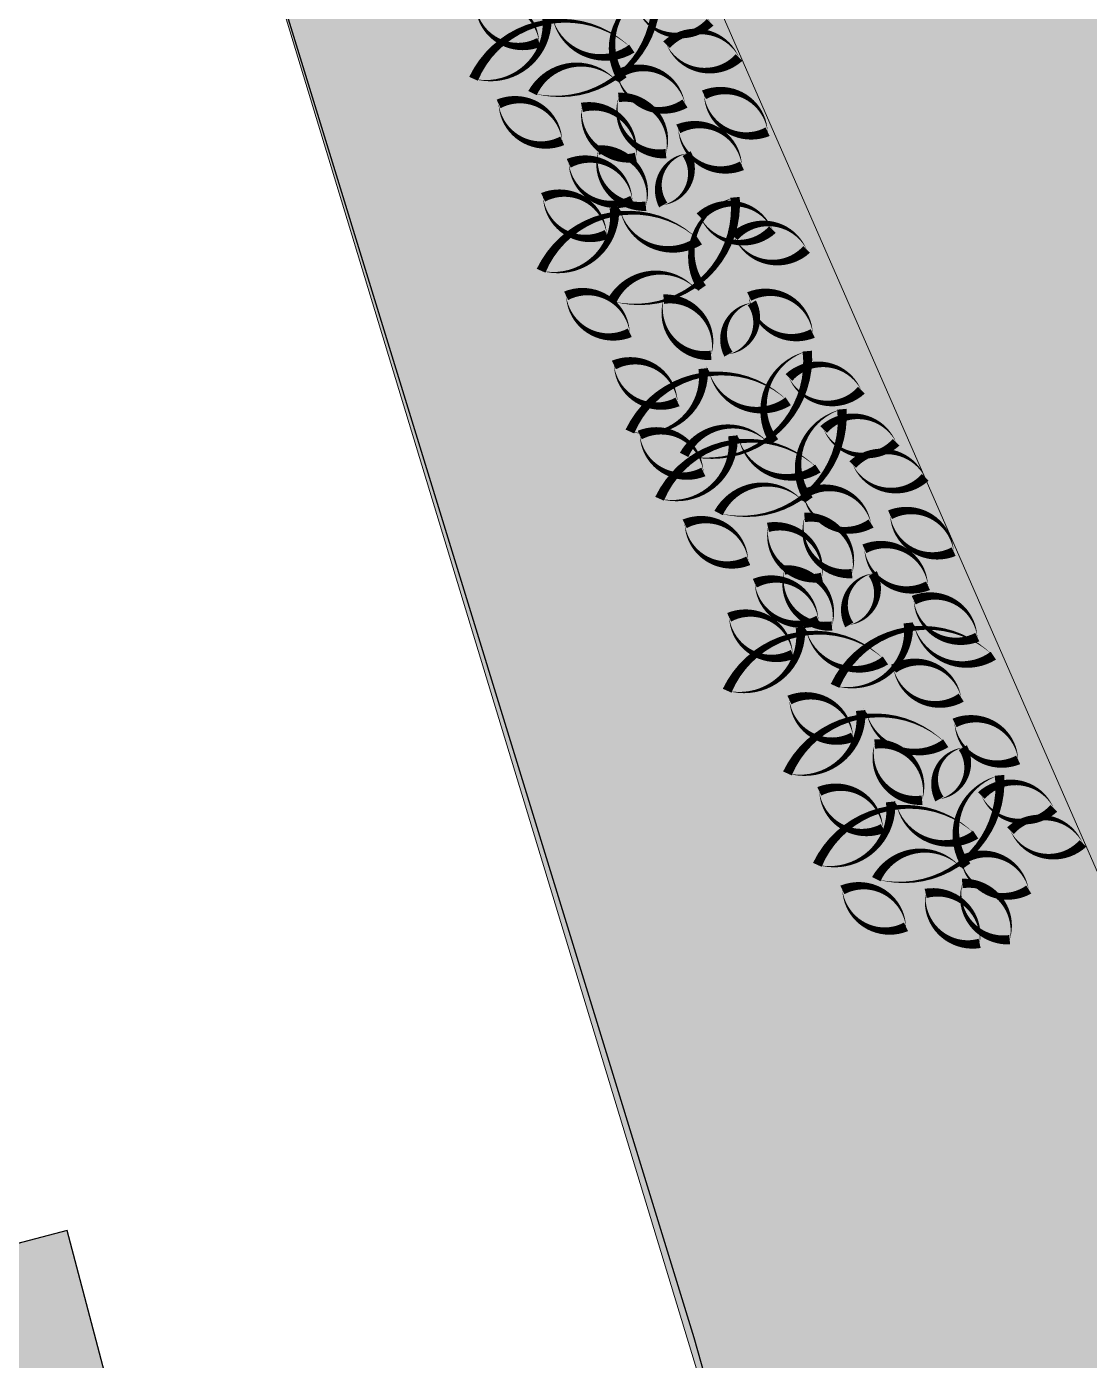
# Model space of a CAD drawing. Header units: metres. Extents: x -45 to 1930, y -347 to 488.
# Drawn here: x 277.58 to 283.2, y -20.7 to -13.65 of the extents above; entities that cross this region are included whole.
import ezdxf

# ---------------------------------------------------------------- set-up
doc = ezdxf.new("R2010")
doc.units = ezdxf.units.M
doc.linetypes.add('ČERCHOVANÁ', pattern=[25.4, 12.7, -6.35, 0, -6.35])
for name, color, linetype in [('01_PODKLAD_HRANICE_1', 70, 'Continuous'), ('OSA', 7, 'ČERCHOVANÁ'), ('srafa pozemek', 60, 'Continuous'), ('SRAFY-TERÉN', 252, 'Continuous'), ('zariz.predmety', 203, 'Continuous')]:
    doc.layers.add(name, color=color, linetype=linetype)

msp = doc.modelspace()

# ---------------------------------------------------------------- hatches: boundary and pattern name
at = {"layer": 'srafa pozemek', "linetype": 'Continuous', "lineweight": 0}
h = msp.add_hatch(color=256, dxfattribs=at)
h.paths.add_polyline_path([(276.396756, -6.461814), (304.224323, -12.356896), (304.738556, -12.431053), (319.972339, -47.086498), (316.157232, -48.53174), (306.539377, -52.495263), (291.298899, -58.147889), (286.487939, -43.14322), (283.67829, -30.994972), (281.535834, -22.100834), (277.940623, -10.266371)])
h.paths.add_polyline_path([(288.633542, -16.395366), (300.954108, -17.24279), (308.305379, -34.058251), (298.409693, -38.384381), (289.005074, -16.872046), (288.836865, -16.86045)], flags=16)
at = {"layer": 'SRAFY-TERÉN', "linetype": 'Continuous', "lineweight": 0}
h = msp.add_hatch(color=256, dxfattribs=at)
h.paths.add_polyline_path([(284.716672, 11.441567), (296.523229, 13.380092), (298.45758, 4.036629), (288.684757, 2.289845), (287.549137, 8.300633), (285.3615, 7.947143)])
h.paths.add_polyline_path([(277.547383, 18.342714), (283.212006, 19.205309), (285.203475, 8.720844), (279.760126, 7.747581), (279.590341, 8.422544)])
h.paths.add_polyline_path([(257.81741, -12.983777), (259.078657, -17.776949), (260.325291, -17.448917), (261.845896, -23.227742), (271.0198, -20.813775), (273.64793, -30.801569), (280.182977, -29.081975), (277.796517, -20.012608), (277.144423, -20.184197), (275.878022, -15.371439), (276.530756, -15.202281), (274.772995, -8.522184)])
h.paths.add_polyline_path([(260.971253, -39.857974), (269.30541, -37.65531), (270.632597, -42.44894), (276.296608, -41.011025), (275.96707, -39.573109), (284.058668, -37.565946), (285.749847, -43.413046), (281.717141, -44.469503), (282.273313, -46.304398), (275.598484, -48.111529), (276.432742, -50.72486), (273.37349, -51.531061), (274.708486, -56.034911), (266.238349, -58.220511)])
h.paths.add_polyline_path([(306.539377, -52.495263), (316.157232, -48.53174), (321.185902, -59.865496), (315.854645, -61.900808), (314.916871, -59.865496), (312.934578, -60.61572), (311.702037, -57.830184), (309.23724, -58.740787)])

# ---------------------------------------------------------------- linework, layer by layer
at = {"layer": '01_PODKLAD_HRANICE_1'}
for p, q in [((281.111048, -20.579435), (277.940623, -10.266371)), ((277.796517, -20.012608), (277.144423, -20.184197)), ((280.182977, -29.081975), (277.796517, -20.012608)), ((281.535834, -22.100834), (281.111048, -20.579435))]:
    msp.add_line(p, q, dxfattribs=at)
at = {"layer": 'OSA', "linetype": 'Continuous', "lineweight": 0}
msp.add_line((283.310938, -18.269986), (280.71051, -12.321707), dxfattribs=at)
at = {"layer": 'srafa pozemek', "linetype": 'Continuous', "lineweight": 0, "flags": 128}
msp.add_lwpolyline([(276.396756, -6.461814), (304.224323, -12.356896), (304.738556, -12.431053), (319.972339, -47.086498), (316.157232, -48.53174), (306.539377, -52.495263), (291.298899, -58.147889), (286.487939, -43.14322), (283.67829, -30.994972), (281.535834, -22.100834), (277.940623, -10.266371)], close=True, dxfattribs=at)
at = {"layer": 'SRAFY-TERÉN', "linetype": 'Continuous', "lineweight": 0, "flags": 128}
msp.add_lwpolyline([(257.81741, -12.983777), (259.078657, -17.776949), (260.325291, -17.448917), (261.845896, -23.227742), (271.0198, -20.813775), (273.64793, -30.801569), (280.182977, -29.081975), (277.796517, -20.012608), (277.144423, -20.184197), (275.878022, -15.371439), (276.530756, -15.202281), (274.772995, -8.522184)], close=True, dxfattribs=at)
at = {"layer": 'zariz.predmety', "color": 253, "linetype": 'Continuous', "ltscale": 0.001}
for points in [[(280.908073, -13.447302, 0, 0, 0.52056705), (280.908073, -13.447302, 0, 0.05, 0.52056705), (280.733243, -13.927283, 0, 0.05, 0.52056705), (280.702019, -13.932647, 0, 0.05, 0.52056705), (280.256496, -13.996333, 0, 0.05, 0.52056705), (280.908073, -13.447302, 0.05, 0.05, 0)], [(280.811954, -13.554369, 0, 0, 0.52056705), (280.811954, -13.554369, 0, 0.05, 0.52056705), (281.195004, -13.622048, 0, 0.05, 0.52056705), (280.811954, -13.554369, 0.05, 0.05, 0)], [(279.955177, -13.532384, 0, 0, 0.52056705), (279.955177, -13.532384, 0, 0.05, 0.52056705), (280.291542, -13.727746, 0, 0.05, 0.52056705), (279.955177, -13.532384, 0.05, 0.05, 0)], [(279.944587, -13.920738, 0, 0, 0.52056705), (279.944587, -13.920738, 0, 0.05, 0.52056705), (280.332041, -13.587831, 0, 0.05, 0.52056705), (280.361892, -13.598442, 0, 0.05, 0.52056705), (280.78154, -13.761055, 0, 0.05, 0.52056705), (279.944587, -13.920738, 0.05, 0.05, 0)], [(280.96535, -13.740259, 0, 0, 0.52056705), (280.96535, -13.740259, 0, 0.05, 0.52056705), (281.3484, -13.807938, 0, 0.05, 0.52056705), (280.96535, -13.740259, 0.05, 0.05, 0)], [(281.062452, -14.051544, 0, 0, 0.52056705), (281.062452, -14.051544, 0, 0.05, 0.52056705), (280.704626, -13.899004, 0, 0.05, 0.52056705), (281.062452, -14.051544, 0.05, 0.05, 0)], [(281.499263, -14.2007, 0, 0, 0.52056705), (281.499263, -14.2007, 0, 0.05, 0.52056705), (281.162898, -14.005338, 0, 0.05, 0.52056705), (281.499263, -14.2007, 0.05, 0.05, 0)], [(280.077074, -14.053428, 0, 0, 0.52056705), (280.077074, -14.053428, 0, 0.05, 0.52056705), (280.413439, -14.248791, 0, 0.05, 0.52056705), (280.077074, -14.053428, 0.05, 0.05, 0)], [(280.711049, -14.019405, 0, 0, 0.52056705), (280.711049, -14.019405, 0, 0.05, 0.52056705), (280.961652, -14.316905, 0, 0.05, 0.52056705), (280.711049, -14.019405, 0.05, 0.05, 0)], [(280.802701, -14.336282, 0, 0, 0.52056705), (280.802701, -14.336282, 0, 0.05, 0.52056705), (280.517435, -14.071838, 0, 0.05, 0.52056705), (280.802701, -14.336282, 0.05, 0.05, 0)], [(281.363573, -14.380806, 0, 0, 0.52056705), (281.363573, -14.380806, 0, 0.05, 0.52056705), (281.027208, -14.185444, 0, 0.05, 0.52056705), (281.363573, -14.380806, 0.05, 0.05, 0)], [(280.604984, -14.296946, 0, 0, 0.52056705), (280.604984, -14.296946, 0, 0.05, 0.52056705), (280.855587, -14.594446, 0, 0.05, 0.52056705), (280.604984, -14.296946, 0.05, 0.05, 0)], [(281.070988, -14.316175, 0, 0, 0.52056705), (281.070988, -14.316175, 0, 0.05, 0.52056705), (280.947306, -14.588206, 0, 0.05, 0.52056705), (281.070988, -14.316175, 0.05, 0.05, 0)], [(280.447897, -14.367494, 0, 0, 0.52056705), (280.447897, -14.367494, 0, 0.05, 0.52056705), (280.784262, -14.562856, 0, 0.05, 0.52056705), (280.447897, -14.367494, 0.05, 0.05, 0)], [(280.312208, -14.5476, 0, 0, 0.52056705), (280.312208, -14.5476, 0, 0.05, 0.52056705), (280.648573, -14.742962, 0, 0.05, 0.52056705), (280.312208, -14.5476, 0.05, 0.05, 0)], [(281.327276, -14.547674, 0, 0, 0.52056705), (281.327276, -14.547674, 0, 0.05, 0.52056705), (281.152447, -15.027655, 0, 0.05, 0.52056705), (281.121223, -15.033019, 0, 0.05, 0.52056705), (280.675699, -15.096705, 0, 0.05, 0.52056705), (281.327276, -14.547674, 0.05, 0.05, 0)], [(280.301618, -14.935955, 0, 0, 0.52056705), (280.301618, -14.935955, 0, 0.05, 0.52056705), (280.689071, -14.603047, 0, 0.05, 0.52056705), (280.718923, -14.613659, 0, 0.05, 0.52056705), (281.138571, -14.776272, 0, 0.05, 0.52056705), (280.301618, -14.935955, 0.05, 0.05, 0)], [(281.142046, -14.650222, 0, 0, 0.52056705), (281.142046, -14.650222, 0, 0.05, 0.52056705), (281.525096, -14.717901, 0, 0.05, 0.52056705), (281.142046, -14.650222, 0.05, 0.05, 0)], [(281.32238, -14.755475, 0, 0, 0.52056705), (281.32238, -14.755475, 0, 0.05, 0.52056705), (281.70543, -14.823154, 0, 0.05, 0.52056705), (281.32238, -14.755475, 0.05, 0.05, 0)], [(280.434105, -15.068645, 0, 0, 0.52056705), (280.434105, -15.068645, 0, 0.05, 0.52056705), (280.77047, -15.264007, 0, 0.05, 0.52056705), (280.434105, -15.068645, 0.05, 0.05, 0)], [(280.949885, -15.086293, 0, 0, 0.52056705), (280.949885, -15.086293, 0, 0.05, 0.52056705), (281.200487, -15.383793, 0, 0.05, 0.52056705), (280.949885, -15.086293, 0.05, 0.05, 0)], [(281.415888, -15.105523, 0, 0, 0.52056705), (281.415888, -15.105523, 0, 0.05, 0.52056705), (281.292206, -15.377553, 0, 0.05, 0.52056705), (281.415888, -15.105523, 0.05, 0.05, 0)], [(281.738098, -15.267588, 0, 0, 0.52056705), (281.738098, -15.267588, 0, 0.05, 0.52056705), (281.401733, -15.072226, 0, 0.05, 0.52056705), (281.738098, -15.267588, 0.05, 0.05, 0)], [(281.709228, -15.361135, 0, 0, 0.52056705), (281.709228, -15.361135, 0, 0.05, 0.52056705), (281.534399, -15.841116, 0, 0.05, 0.52056705), (281.503175, -15.84648, 0, 0.05, 0.52056705), (281.057652, -15.910166, 0, 0.05, 0.52056705), (281.709228, -15.361135, 0.05, 0.05, 0)], [(280.686732, -15.434382, 0, 0, 0.52056705), (280.686732, -15.434382, 0, 0.05, 0.52056705), (281.023097, -15.629744, 0, 0.05, 0.52056705), (280.686732, -15.434382, 0.05, 0.05, 0)], [(280.771207, -15.786338, 0, 0, 0.52056705), (280.771207, -15.786338, 0, 0.05, 0.52056705), (281.15866, -15.453431, 0, 0.05, 0.52056705), (281.188512, -15.464042, 0, 0.05, 0.52056705), (281.608159, -15.626655, 0, 0.05, 0.52056705), (280.771207, -15.786338, 0.05, 0.05, 0)], [(281.611634, -15.500605, 0, 0, 0.52056705), (281.611634, -15.500605, 0, 0.05, 0.52056705), (281.994684, -15.568284, 0, 0.05, 0.52056705), (281.611634, -15.500605, 0.05, 0.05, 0)], [(281.891747, -15.668459, 0, 0, 0.52056705), (281.891747, -15.668459, 0, 0.05, 0.52056705), (281.716917, -16.14844, 0, 0.05, 0.52056705), (281.685693, -16.153804, 0, 0.05, 0.52056705), (281.24017, -16.217491, 0, 0.05, 0.52056705), (281.891747, -15.668459, 0.05, 0.05, 0)], [(281.795628, -15.775527, 0, 0, 0.52056705), (281.795628, -15.775527, 0, 0.05, 0.52056705), (282.178678, -15.843206, 0, 0.05, 0.52056705), (281.795628, -15.775527, 0.05, 0.05, 0)], [(280.823452, -15.804852, 0, 0, 0.52056705), (280.823452, -15.804852, 0, 0.05, 0.52056705), (281.159817, -16.000214, 0, 0.05, 0.52056705), (280.823452, -15.804852, 0.05, 0.05, 0)], [(280.928262, -16.141895, 0, 0, 0.52056705), (280.928262, -16.141895, 0, 0.05, 0.52056705), (281.315715, -15.808988, 0, 0.05, 0.52056705), (281.345566, -15.819599, 0, 0.05, 0.52056705), (281.765214, -15.982213, 0, 0.05, 0.52056705), (280.928262, -16.141895, 0.05, 0.05, 0)], [(281.949024, -15.961416, 0, 0, 0.52056705), (281.949024, -15.961416, 0, 0.05, 0.52056705), (282.332074, -16.029095, 0, 0.05, 0.52056705), (281.949024, -15.961416, 0.05, 0.05, 0)], [(282.046126, -16.272702, 0, 0, 0.52056705), (282.046126, -16.272702, 0, 0.05, 0.52056705), (281.6883, -16.120161, 0, 0.05, 0.52056705), (282.046126, -16.272702, 0.05, 0.05, 0)], [(281.694723, -16.240562, 0, 0, 0.52056705), (281.694723, -16.240562, 0, 0.05, 0.52056705), (281.945326, -16.538062, 0, 0.05, 0.52056705), (281.694723, -16.240562, 0.05, 0.05, 0)], [(282.482937, -16.421857, 0, 0, 0.52056705), (282.482937, -16.421857, 0, 0.05, 0.52056705), (282.146572, -16.226495, 0, 0.05, 0.52056705), (282.482937, -16.421857, 0.05, 0.05, 0)], [(281.060748, -16.274586, 0, 0, 0.52056705), (281.060748, -16.274586, 0, 0.05, 0.52056705), (281.397113, -16.469948, 0, 0.05, 0.52056705), (281.060748, -16.274586, 0.05, 0.05, 0)], [(281.786375, -16.557439, 0, 0, 0.52056705), (281.786375, -16.557439, 0, 0.05, 0.52056705), (281.501109, -16.292995, 0, 0.05, 0.52056705), (281.786375, -16.557439, 0.05, 0.05, 0)], [(282.347247, -16.601964, 0, 0, 0.52056705), (282.347247, -16.601964, 0, 0.05, 0.52056705), (282.010882, -16.406602, 0, 0.05, 0.52056705), (282.347247, -16.601964, 0.05, 0.05, 0)], [(281.588659, -16.518103, 0, 0, 0.52056705), (281.588659, -16.518103, 0, 0.05, 0.52056705), (281.839261, -16.815603, 0, 0.05, 0.52056705), (281.588659, -16.518103, 0.05, 0.05, 0)], [(281.431571, -16.588651, 0, 0, 0.52056705), (281.431571, -16.588651, 0, 0.05, 0.52056705), (281.767936, -16.784013, 0, 0.05, 0.52056705), (281.431571, -16.588651, 0.05, 0.05, 0)], [(282.054662, -16.537333, 0, 0, 0.52056705), (282.054662, -16.537333, 0, 0.05, 0.52056705), (281.93098, -16.809363, 0, 0.05, 0.52056705), (282.054662, -16.537333, 0.05, 0.05, 0)], [(282.271668, -16.678412, 0, 0, 0.52056705), (282.271668, -16.678412, 0, 0.05, 0.52056705), (282.608033, -16.873774, 0, 0.05, 0.52056705), (282.271668, -16.678412, 0.05, 0.05, 0)], [(281.295882, -16.768758, 0, 0, 0.52056705), (281.295882, -16.768758, 0, 0.05, 0.52056705), (281.632247, -16.96412, 0, 0.05, 0.52056705), (281.295882, -16.768758, 0.05, 0.05, 0)], [(281.855768, -17.131682, 0, 0, 0.52056705), (281.855768, -17.131682, 0, 0.05, 0.52056705), (282.243221, -16.798774, 0, 0.05, 0.52056705), (282.273073, -16.809386, 0, 0.05, 0.52056705), (282.69272, -16.971999, 0, 0.05, 0.52056705), (281.855768, -17.131682, 0.05, 0.05, 0)], [(281.285292, -17.157112, 0, 0, 0.52056705), (281.285292, -17.157112, 0, 0.05, 0.52056705), (281.672745, -16.824204, 0, 0.05, 0.52056705), (281.702597, -16.834816, 0, 0.05, 0.52056705), (282.122245, -16.997429, 0, 0.05, 0.52056705), (281.285292, -17.157112, 0.05, 0.05, 0)], [(282.522925, -17.193727, 0, 0, 0.52056705), (282.522925, -17.193727, 0, 0.05, 0.52056705), (282.165099, -17.041186, 0, 0.05, 0.52056705), (282.522925, -17.193727, 0.05, 0.05, 0)], [(281.614647, -17.206357, 0, 0, 0.52056705), (281.614647, -17.206357, 0, 0.05, 0.52056705), (281.951012, -17.401719, 0, 0.05, 0.52056705), (281.614647, -17.206357, 0.05, 0.05, 0)], [(281.604058, -17.594711, 0, 0, 0.52056705), (281.604058, -17.594711, 0, 0.05, 0.52056705), (281.991511, -17.261804, 0, 0.05, 0.52056705), (282.021362, -17.272415, 0, 0.05, 0.52056705), (282.44101, -17.435028, 0, 0.05, 0.52056705), (281.604058, -17.594711, 0.05, 0.05, 0)], [(282.824046, -17.522989, 0, 0, 0.52056705), (282.824046, -17.522989, 0, 0.05, 0.52056705), (282.487681, -17.327627, 0, 0.05, 0.52056705), (282.824046, -17.522989, 0.05, 0.05, 0)], [(282.065457, -17.439128, 0, 0, 0.52056705), (282.065457, -17.439128, 0, 0.05, 0.52056705), (282.31606, -17.736628, 0, 0.05, 0.52056705), (282.065457, -17.439128, 0.05, 0.05, 0)], [(282.531461, -17.458357, 0, 0, 0.52056705), (282.531461, -17.458357, 0, 0.05, 0.52056705), (282.407779, -17.730388, 0, 0.05, 0.52056705), (282.531461, -17.458357, 0.05, 0.05, 0)], [(282.725576, -17.604701, 0, 0, 0.52056705), (282.725576, -17.604701, 0, 0.05, 0.52056705), (282.550747, -18.084682, 0, 0.05, 0.52056705), (282.519523, -18.090046, 0, 0.05, 0.52056705), (282.073999, -18.153732, 0, 0.05, 0.52056705), (282.725576, -17.604701, 0.05, 0.05, 0)], [(282.629458, -17.711768, 0, 0, 0.52056705), (282.629458, -17.711768, 0, 0.05, 0.52056705), (283.012508, -17.779447, 0, 0.05, 0.52056705), (282.629458, -17.711768, 0.05, 0.05, 0)], [(281.772681, -17.689782, 0, 0, 0.52056705), (281.772681, -17.689782, 0, 0.05, 0.52056705), (282.109046, -17.885145, 0, 0.05, 0.52056705), (281.772681, -17.689782, 0.05, 0.05, 0)], [(281.762091, -18.078137, 0, 0, 0.52056705), (281.762091, -18.078137, 0, 0.05, 0.52056705), (282.149544, -17.745229, 0, 0.05, 0.52056705), (282.179396, -17.755841, 0, 0.05, 0.52056705), (282.599044, -17.918454, 0, 0.05, 0.52056705), (281.762091, -18.078137, 0.05, 0.05, 0)], [(282.782854, -17.897658, 0, 0, 0.52056705), (282.782854, -17.897658, 0, 0.05, 0.52056705), (283.165904, -17.965337, 0, 0.05, 0.52056705), (282.782854, -17.897658, 0.05, 0.05, 0)], [(282.879956, -18.208943, 0, 0, 0.52056705), (282.879956, -18.208943, 0, 0.05, 0.52056705), (282.52213, -18.056403, 0, 0.05, 0.52056705), (282.879956, -18.208943, 0.05, 0.05, 0)], [(281.894578, -18.210827, 0, 0, 0.52056705), (281.894578, -18.210827, 0, 0.05, 0.52056705), (282.230943, -18.406189, 0, 0.05, 0.52056705), (281.894578, -18.210827, 0.05, 0.05, 0)], [(282.528553, -18.176803, 0, 0, 0.52056705), (282.528553, -18.176803, 0, 0.05, 0.52056705), (282.779155, -18.474303, 0, 0.05, 0.52056705), (282.528553, -18.176803, 0.05, 0.05, 0)], [(282.620205, -18.493681, 0, 0, 0.52056705), (282.620205, -18.493681, 0, 0.05, 0.52056705), (282.334939, -18.229236, 0, 0.05, 0.52056705), (282.620205, -18.493681, 0.05, 0.05, 0)]]:
    msp.add_lwpolyline(points, format="xyseb", close=True, dxfattribs=at)

doc.saveas('drawing.dxf')
